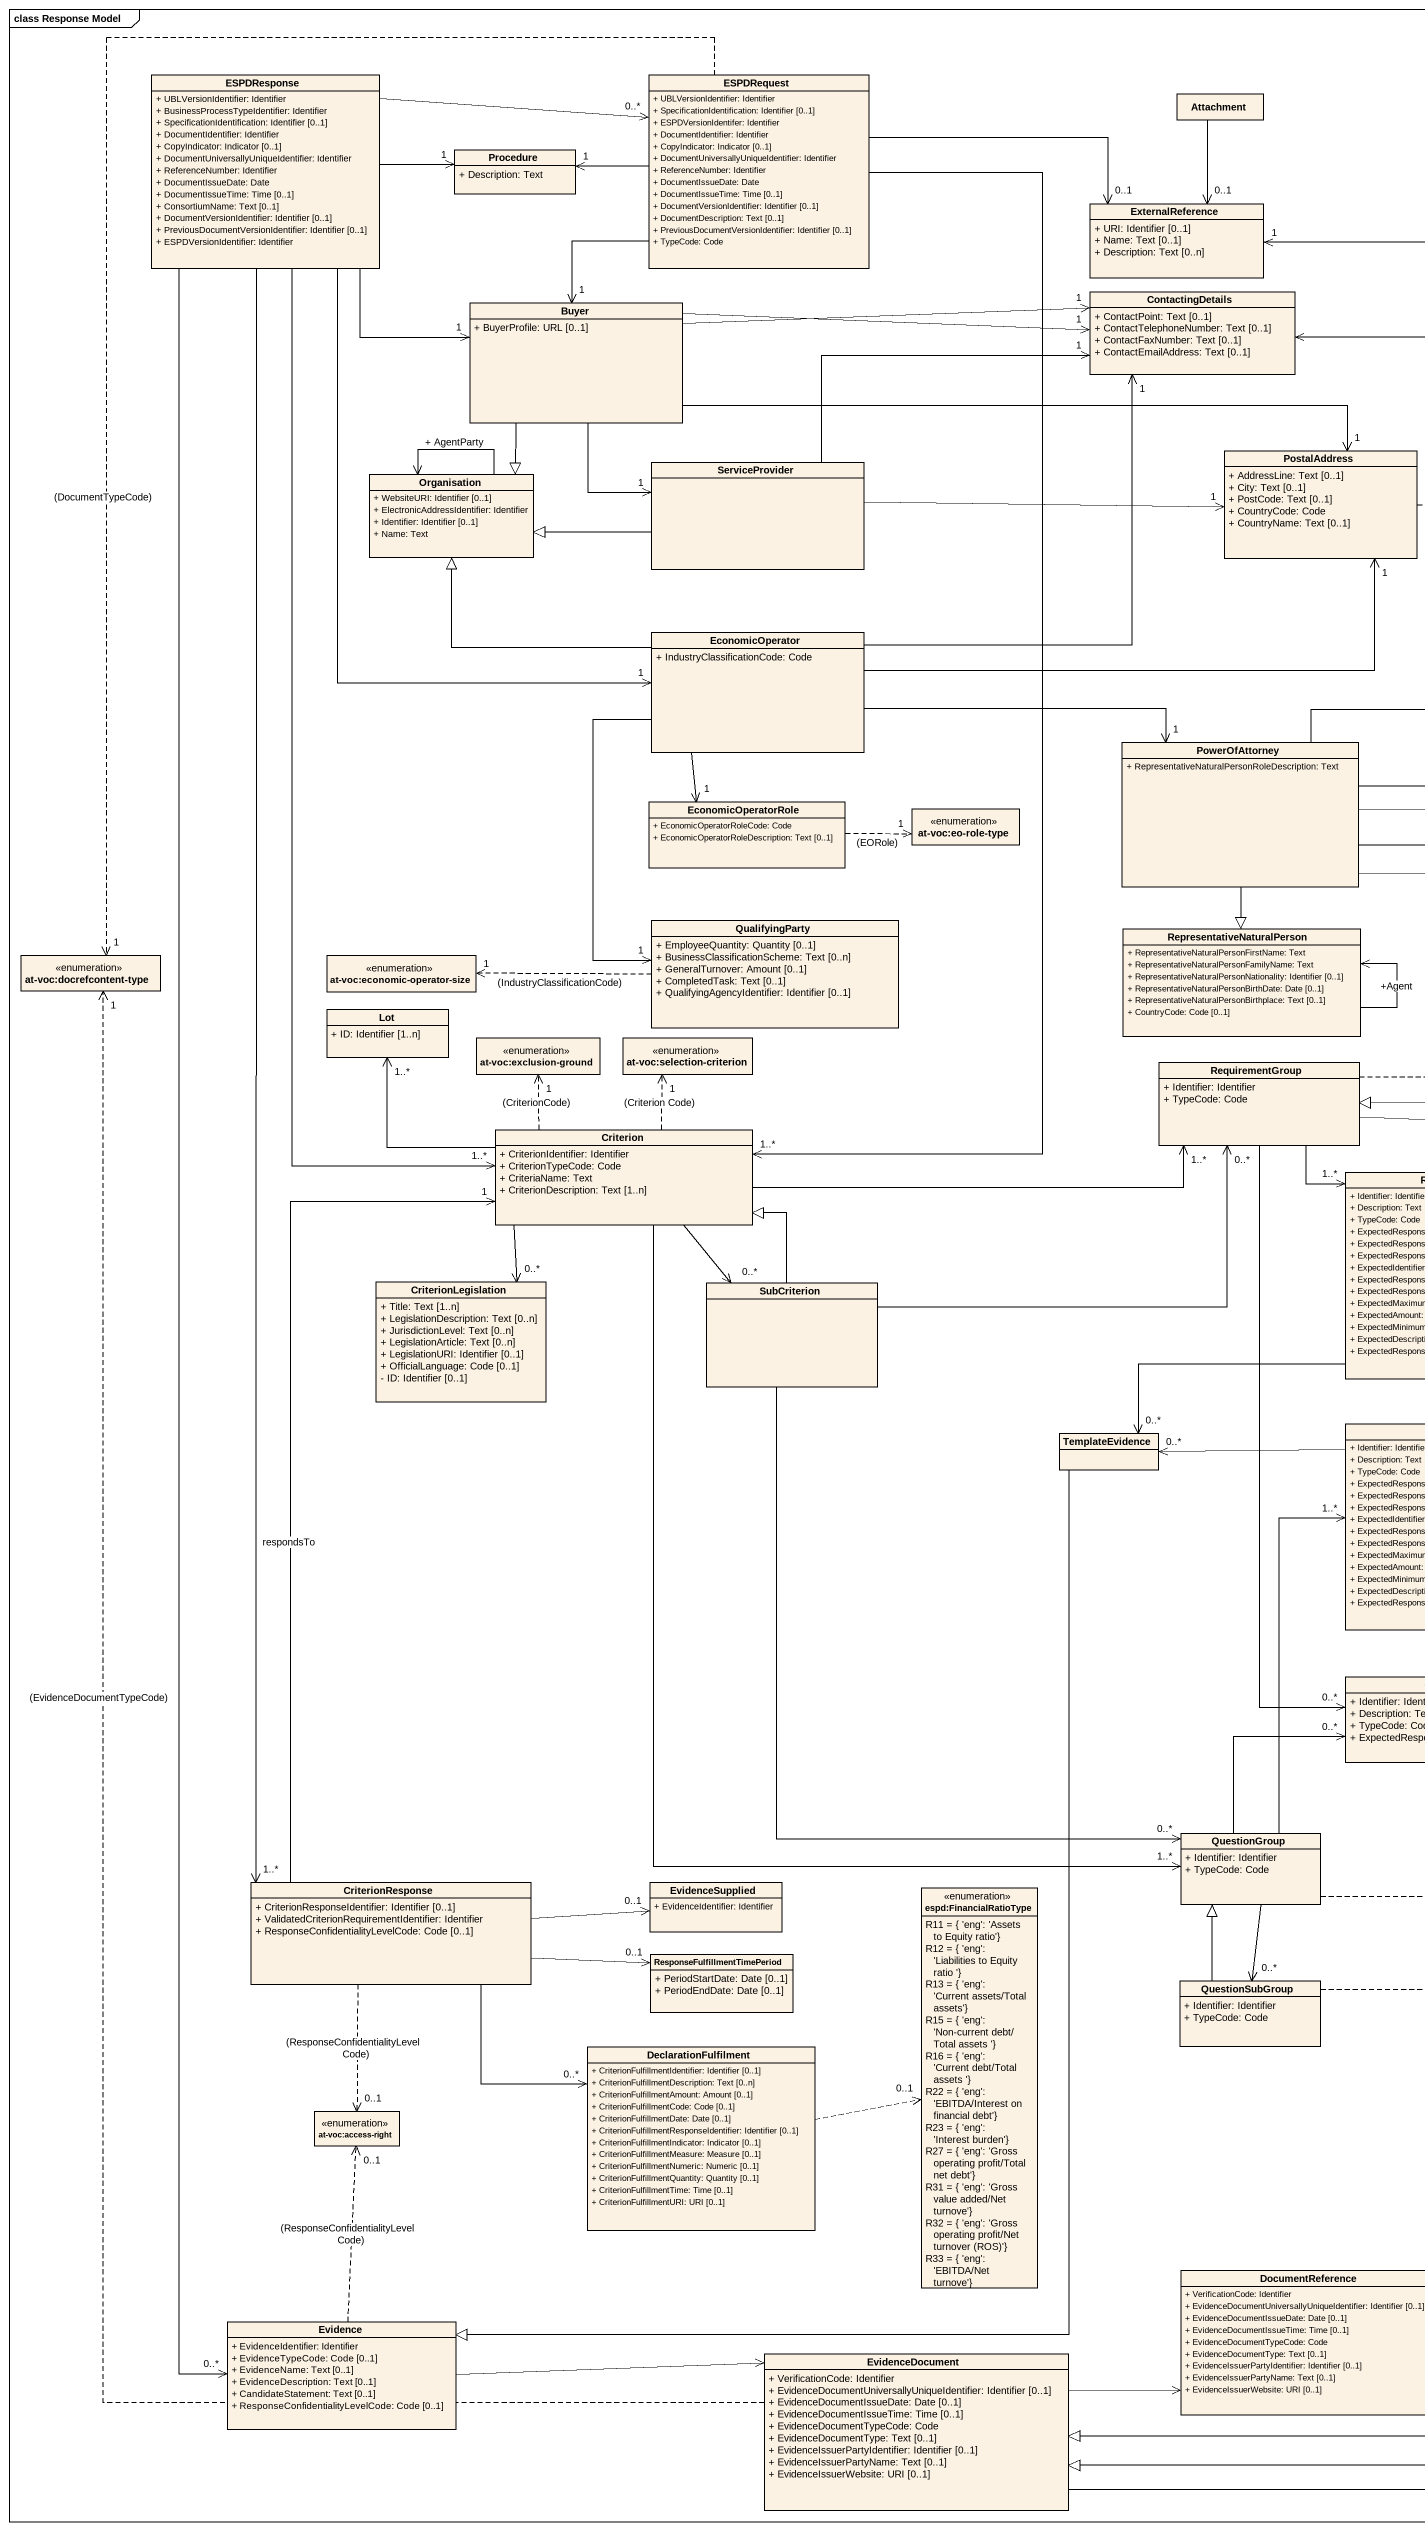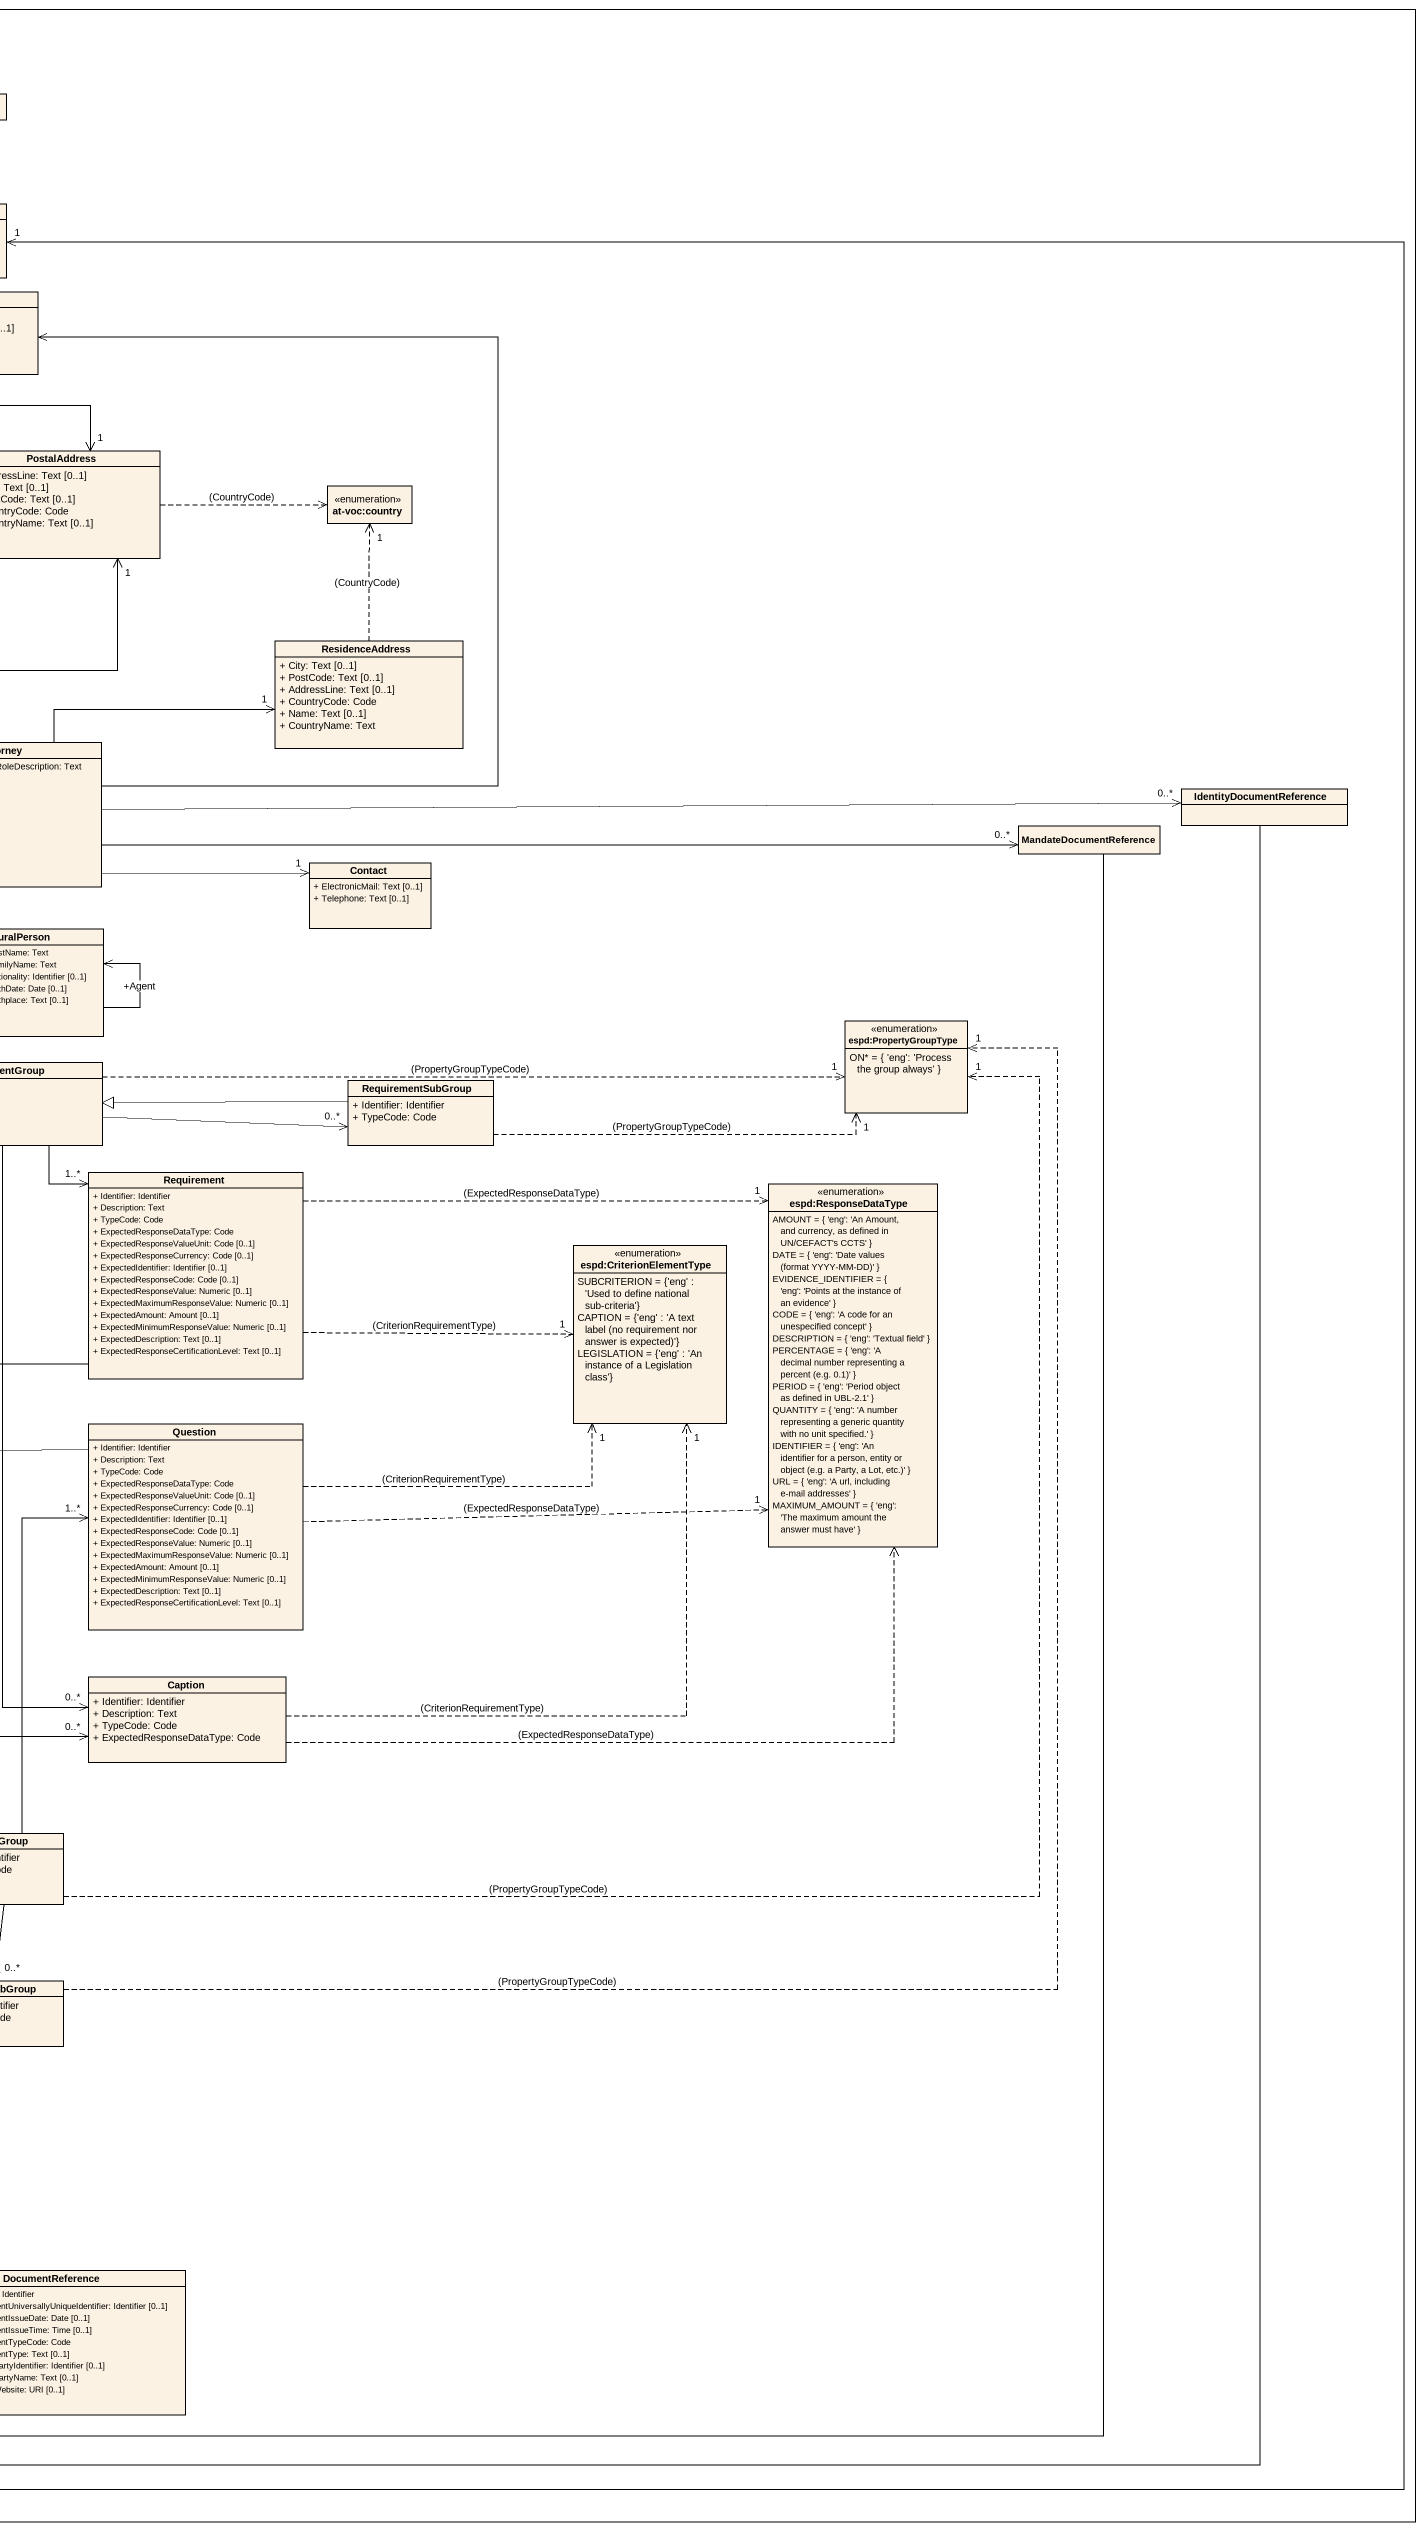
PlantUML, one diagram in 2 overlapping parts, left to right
@startuml
mainframe class Response Model
hide circle
hide empty members
skinparam classAttributeIconSize 0
class ESPDResponse {
  + UBLVersionIdentifier: Identifier
  + BusinessProcessTypeIdentifier: Identifier
  + SpecificationIdentification: Identifier [0..1]
  + DocumentIdentifier: Identifier
  + CopyIndicator: Indicator [0..1]
  + DocumentUniversallyUniqueIdentifier: Identifier
  + ReferenceNumber: Identifier
  + DocumentIssueDate: Date
  + DocumentIssueTime: Time [0..1]
  + ConsortiumName: Text [0..1]
  + DocumentVersionIdentifier: Identifier [0..1]
  + PreviousDocumentVersionIdentifier: Identifier [0..1]
  + ESPDVersionIdentifier: Identifier
}
class ESPDRequest {
  + UBLVersionIdentifier: Identifier
  + SpecificationIdentification: Identifier [0..1]
  + ESPDVersionIdentifer: Identifier
  + DocumentIdentifier: Identifier
  + CopyIndicator: Indicator [0..1]
  + DocumentUniversallyUniqueIdentifier: Identifier
  + ReferenceNumber: Identifier
  + DocumentIssueDate: Date
  + DocumentIssueTime: Time [0..1]
  + DocumentVersionIdentifier: Identifier [0..1]
  + DocumentDescription: Text [0..1]
  + PreviousDocumentVersionIdentifier: Identifier [0..1]
  + TypeCode: Code
}
class Attachment
class Procedure {
  + Description: Text
}
class ExternalReference {
  + URI: Identifier [0..1]
  + Name: Text [0..1]
  + Description: Text [0..n]
}
class Buyer {
  + BuyerProfile: URL [0..1]
}
class ContactingDetails {
  + ContactPoint: Text [0..1]
  + ContactTelephoneNumber: Text [0..1]
  + ContactFaxNumber: Text [0..1]
  + ContactEmailAddress: Text [0..1]
}
class PostalAddress {
  + AddressLine: Text [0..1]
  + City: Text [0..1]
  + PostCode: Text [0..1]
  + CountryCode: Code
  + CountryName: Text [0..1]
}
class Organisation {
  + WebsiteURI: Identifier [0..1]
  + ElectronicAddressIdentifier: Identifier
  + Identifier: Identifier [0..1]
  + Name: Text
}
class ServiceProvider
enum "at-voc:country" as at_voc_country
class EconomicOperator {
  + IndustryClassificationCode: Code
}
class ResidenceAddress {
  + City: Text [0..1]
  + PostCode: Text [0..1]
  + AddressLine: Text [0..1]
  + CountryCode: Code
  + Name: Text [0..1]
  + CountryName: Text
}
class PowerOfAttorney {
  + RepresentativeNaturalPersonRoleDescription: Text
}
class IdentityDocumentReference
class EconomicOperatorRole {
  + EconomicOperatorRoleCode: Code
  + EconomicOperatorRoleDescription: Text [0..1]
}
enum "at-voc:eo-role-type" as at_voc_eo_role_type
class MandateDocumentReference
class Contact {
  + ElectronicMail: Text [0..1]
  + Telephone: Text [0..1]
}
class QualifyingParty {
  + EmployeeQuantity: Quantity [0..1]
  + BusinessClassificationScheme: Text [0..n]
  + GeneralTurnover: Amount [0..1]
  + CompletedTask: Text [0..1]
  + QualifyingAgencyIdentifier: Identifier [0..1]
}
enum "at-voc:docrefcontent-type" as at_voc_docrefcontent_type
enum "at-voc:economic-operator-size" as at_voc_economic_operator
class RepresentativeNaturalPerson {
  + RepresentativeNaturalPersonFirstName: Text
  + RepresentativeNaturalPersonFamilyName: Text
  + RepresentativeNaturalPersonNationality: Identifier [0..1]
  + RepresentativeNaturalPersonBirthDate: Date [0..1]
  + RepresentativeNaturalPersonBirthplace: Text [0..1]
  + CountryCode: Code [0..1]
}
class Lot {
  + ID: Identifier [1..n]
}
enum "at-voc:exclusion-ground" as at_voc_exclusion_ground
enum "at-voc:selection-criterion" as at_voc_selection_criterion
enum "espd:PropertyGroupType" as espd_PropertyGroupType {
  ON* = { 'eng': 'Process the group always' }
}
class RequirementGroup {
  + Identifier: Identifier
  + TypeCode: Code
}
class RequirementSubGroup {
  + Identifier: Identifier
  + TypeCode: Code
}
class Criterion {
  + CriterionIdentifier: Identifier
  + CriterionTypeCode: Code
  + CriteriaName: Text
  + CriterionDescription: Text [1..n]
}
class Requirement {
  + Identifier: Identifier
  + Description: Text
  + TypeCode: Code
  + ExpectedResponseDataType: Code
  + ExpectedResponseValueUnit: Code [0..1]
  + ExpectedResponseCurrency: Code [0..1]
  + ExpectedIdentifier: Identifier [0..1]
  + ExpectedResponseCode: Code [0..1]
  + ExpectedResponseValue: Numeric [0..1]
  + ExpectedMaximumResponseValue: Numeric [0..1]
  + ExpectedAmount: Amount [0..1]
  + ExpectedMinimumResponseValue: Numeric [0..1]
  + ExpectedDescription: Text [0..1]
  + ExpectedResponseCertificationLevel: Text [0..1]
}
enum "espd:ResponseDataType" as espd_ResponseDataType {
  AMOUNT = { 'eng': 'An Amount, and currency, as defined in UN/CEFACT's CCTS' }
  {field} DATE = { 'eng': 'Date values (format YYYY-MM-DD)' }
  EVIDENCE_IDENTIFIER = { 'eng': 'Points at the instance of an evidence' }
  CODE = { 'eng': 'A code for an unespecified concept' }
  DESCRIPTION = { 'eng': 'Textual field' }
  {field} PERCENTAGE = { 'eng': 'A decimal number representing a percent (e.g. 0.1)' }
  PERIOD = { 'eng': 'Period object as defined in UBL-2.1' }
  QUANTITY = { 'eng': 'A number representing a generic quantity with no unit specified.' }
  {field} IDENTIFIER = { 'eng': 'An identifier for a person, entity or object (e.g. a Party, a Lot, etc.)' }
  URL = { 'eng': 'A url, including e-mail addresses' }
  MAXIMUM_AMOUNT = { 'eng': 'The maximum amount the answer must have' }
}
enum "espd:CriterionElementType" as espd_CriterionElementType {
  SUBCRITERION = {'eng' : 'Used to define national sub-criteria'}
  {field} CAPTION = {'eng' : 'A text label (no requirement nor answer is expected)'}
  LEGISLATION = {'eng' : 'An instance of a Legislation class'}
}
class CriterionLegislation {
  + Title: Text [1..n]
  + LegislationDescription: Text [0..n]
  + JurisdictionLevel: Text [0..n]
  + LegislationArticle: Text [0..n]
  + LegislationURI: Identifier [0..1]
  + OfficialLanguage: Code [0..1]
  - ID: Identifier [0..1]
}
class SubCriterion
class TemplateEvidence
class Question {
  + Identifier: Identifier
  + Description: Text
  + TypeCode: Code
  + ExpectedResponseDataType: Code
  + ExpectedResponseValueUnit: Code [0..1]
  + ExpectedResponseCurrency: Code [0..1]
  + ExpectedIdentifier: Identifier [0..1]
  + ExpectedResponseCode: Code [0..1]
  + ExpectedResponseValue: Numeric [0..1]
  + ExpectedMaximumResponseValue: Numeric [0..1]
  + ExpectedAmount: Amount [0..1]
  + ExpectedMinimumResponseValue: Numeric [0..1]
  + ExpectedDescription: Text [0..1]
  + ExpectedResponseCertificationLevel: Text [0..1]
}
class "Caption" as Caption_ {
  + Identifier: Identifier
  + Description: Text
  + TypeCode: Code
  + ExpectedResponseDataType: Code
}
class QuestionGroup {
  + Identifier: Identifier
  + TypeCode: Code
}
class CriterionResponse {
  + CriterionResponseIdentifier: Identifier [0..1]
  + ValidatedCriterionRequirementIdentifier: Identifier
  + ResponseConfidentialityLevelCode: Code [0..1]
}
class EvidenceSupplied {
  + EvidenceIdentifier: Identifier
}
enum "espd:FinancialRatioType" as espd_FinancialRatioType {
  R11 = { 'eng': 'Assets to Equity ratio'}
  R12 = { 'eng': 'Liabilities to Equity ratio '}
  R13 = { 'eng': 'Current assets/Total assets'}
  R15 = { 'eng': 'Non-current debt/ Total assets '}
  R16 = { 'eng': 'Current debt/Total assets '}
  R22 = { 'eng': 'EBITDA/Interest on financial debt'}
  R23 = { 'eng': 'Interest burden'}
  R27 = { 'eng': 'Gross operating profit/Total net debt'}
  R31 = { 'eng': 'Gross value added/Net turnove'}
  {field} R32 = { 'eng': 'Gross operating profit/Net turnover (ROS)'}
  R33 = { 'eng': 'EBITDA/Net turnove'}
}
class "ResponseFulfillmentTimePeriod" as ResponseFulfillmentTimePerio {
  + PeriodStartDate: Date [0..1]
  + PeriodEndDate: Date [0..1]
}
class QuestionSubGroup {
  + Identifier: Identifier
  + TypeCode: Code
}
class DeclarationFulfilment {
  + CriterionFulfillmentIdentifier: Identifier [0..1]
  + CriterionFulfillmentDescription: Text [0..n]
  + CriterionFulfillmentAmount: Amount [0..1]
  + CriterionFulfillmentCode: Code [0..1]
  + CriterionFulfillmentDate: Date [0..1]
  + CriterionFulfillmentResponseIdentifier: Identifier [0..1]
  + CriterionFulfillmentIndicator: Indicator [0..1]
  + CriterionFulfillmentMeasure: Measure [0..1]
  + CriterionFulfillmentNumeric: Numeric [0..1]
  + CriterionFulfillmentQuantity: Quantity [0..1]
  + CriterionFulfillmentTime: Time [0..1]
  + CriterionFulfillmentURI: URI [0..1]
}
enum "at-voc:access-right" as at_voc_access_right
class DocumentReference {
  + VerificationCode: Identifier
  + EvidenceDocumentUniversallyUniqueIdentifier: Identifier [0..1]
  + EvidenceDocumentIssueDate: Date [0..1]
  + EvidenceDocumentIssueTime: Time [0..1]
  + EvidenceDocumentTypeCode: Code
  + EvidenceDocumentType: Text [0..1]
  + EvidenceIssuerPartyIdentifier: Identifier [0..1]
  + EvidenceIssuerPartyName: Text [0..1]
  + EvidenceIssuerWebsite: URI [0..1]
}
class Evidence {
  + EvidenceIdentifier: Identifier
  + EvidenceTypeCode: Code [0..1]
  + EvidenceName: Text [0..1]
  + EvidenceDescription: Text [0..1]
  + CandidateStatement: Text [0..1]
  + ResponseConfidentialityLevelCode: Code [0..1]
}
class EvidenceDocument {
  + VerificationCode: Identifier
  + EvidenceDocumentUniversallyUniqueIdentifier: Identifier [0..1]
  + EvidenceDocumentIssueDate: Date [0..1]
  + EvidenceDocumentIssueTime: Time [0..1]
  + EvidenceDocumentTypeCode: Code
  + EvidenceDocumentType: Text [0..1]
  + EvidenceIssuerPartyIdentifier: Identifier [0..1]
  + EvidenceIssuerPartyName: Text [0..1]
  + EvidenceIssuerWebsite: URI [0..1]
}
ESPDResponse -right-> "0..*" ESPDRequest
ESPDResponse -right-> "1" Procedure
ESPDResponse --> "1" Buyer
ESPDResponse --> "1" EconomicOperator
ESPDResponse --> "1..*" Criterion
ESPDResponse --> "1..*" CriterionResponse
ESPDResponse --> "0..*" Evidence
ESPDRequest -left-> "1" Procedure
ESPDRequest -right-> "0..1" ExternalReference
ESPDRequest --> "1" Buyer
ESPDRequest ..> "1" at_voc_docrefcontent_type : (DocumentTypeCode)
ESPDRequest --> "1..*" Criterion
Attachment --> "0..1" ExternalReference
Buyer -right-> "1" ContactingDetails
Buyer -right-> "1" ContactingDetails
Buyer -right-> "1" PostalAddress
Buyer --|> Organisation
Buyer --> "1" ServiceProvider
PostalAddress .right.> at_voc_country : (CountryCode)
Organisation --> Organisation : + AgentParty
ServiceProvider -right-> "1" ContactingDetails
ServiceProvider -right-> "1" PostalAddress
ServiceProvider -left-|> Organisation
EconomicOperator -up-> "1" ContactingDetails
EconomicOperator -right-> "1" PostalAddress
EconomicOperator -left-|> Organisation
EconomicOperator -right-> "1" PowerOfAttorney
EconomicOperator --> "1" EconomicOperatorRole
EconomicOperator --> "1" QualifyingParty
ResidenceAddress .up.> "1" at_voc_country : (CountryCode)
PowerOfAttorney -up-> ContactingDetails
PowerOfAttorney -right-> "1" ResidenceAddress
PowerOfAttorney -right-> "0..*" IdentityDocumentReference
PowerOfAttorney -right-> "0..*" MandateDocumentReference
PowerOfAttorney -right-> "1" Contact
PowerOfAttorney --|> RepresentativeNaturalPerson
IdentityDocumentReference --|> EvidenceDocument
EconomicOperatorRole .right.> "1" at_voc_eo_role_type : (EORole)
MandateDocumentReference --|> EvidenceDocument
QualifyingParty .left.> "1" at_voc_economic_operator : (IndustryClassificationCode)
RepresentativeNaturalPerson --> RepresentativeNaturalPerson : +Agent
RequirementGroup .right.> "1" espd_PropertyGroupType : (PropertyGroupTypeCode)
RequirementGroup -right-> "0..*" RequirementSubGroup
RequirementGroup --> "1..*" Requirement
RequirementGroup --> "0..*" Caption_
RequirementSubGroup .right.> "1" espd_PropertyGroupType : (PropertyGroupTypeCode)
RequirementSubGroup -left-|> RequirementGroup
Criterion -up-> "1..*" Lot
Criterion .up.> "1" at_voc_exclusion_ground : (CriterionCode)
Criterion .up.> "1" at_voc_selection_criterion : (Criterion Code)
Criterion -right-> "1..*" RequirementGroup
Criterion --> "0..*" CriterionLegislation
Criterion --> "0..*" SubCriterion
Criterion --> "1..*" QuestionGroup
Requirement .right.> "1" espd_ResponseDataType : (ExpectedResponseDataType)
Requirement .right.> "1" espd_CriterionElementType : (CriterionRequirementType)
Requirement -left-> "0..*" TemplateEvidence
SubCriterion -right-> "0..*" RequirementGroup
SubCriterion -up-|> Criterion
SubCriterion --> "0..*" QuestionGroup
TemplateEvidence --|> Evidence
Question .right.> "1" espd_ResponseDataType : (ExpectedResponseDataType)
Question .right.> "1" espd_CriterionElementType : (CriterionRequirementType)
Question -left-> "0..*" TemplateEvidence
Caption_ .right.> espd_ResponseDataType : (ExpectedResponseDataType)
Caption_ .up.> "1" espd_CriterionElementType : (CriterionRequirementType)
QuestionGroup .up.> "1" espd_PropertyGroupType : (PropertyGroupTypeCode)
QuestionGroup -up-> "1..*" Question
QuestionGroup -up-> "0..*" Caption_
QuestionGroup --> "0..*" QuestionSubGroup
CriterionResponse -up-> "1" Criterion : respondsTo
CriterionResponse -right-> "0..1" EvidenceSupplied
CriterionResponse -right-> "0..1" ResponseFulfillmentTimePerio
CriterionResponse --> "0..*" DeclarationFulfilment
CriterionResponse ..> "0..1" at_voc_access_right : (ResponseConfidentialityLevelCode)
QuestionSubGroup .up.> "1" espd_PropertyGroupType : (PropertyGroupTypeCode)
QuestionSubGroup -up-|> QuestionGroup
DeclarationFulfilment .right.> "0..1" espd_FinancialRatioType
Evidence .up.> "0..1" at_voc_access_right : (ResponseConfidentialityLevelCode)
Evidence -right-> EvidenceDocument
EvidenceDocument -up-> "1" ExternalReference
EvidenceDocument .up.> "1" at_voc_docrefcontent_type : (EvidenceDocumentTypeCode)
EvidenceDocument -right-> DocumentReference
@enduml
